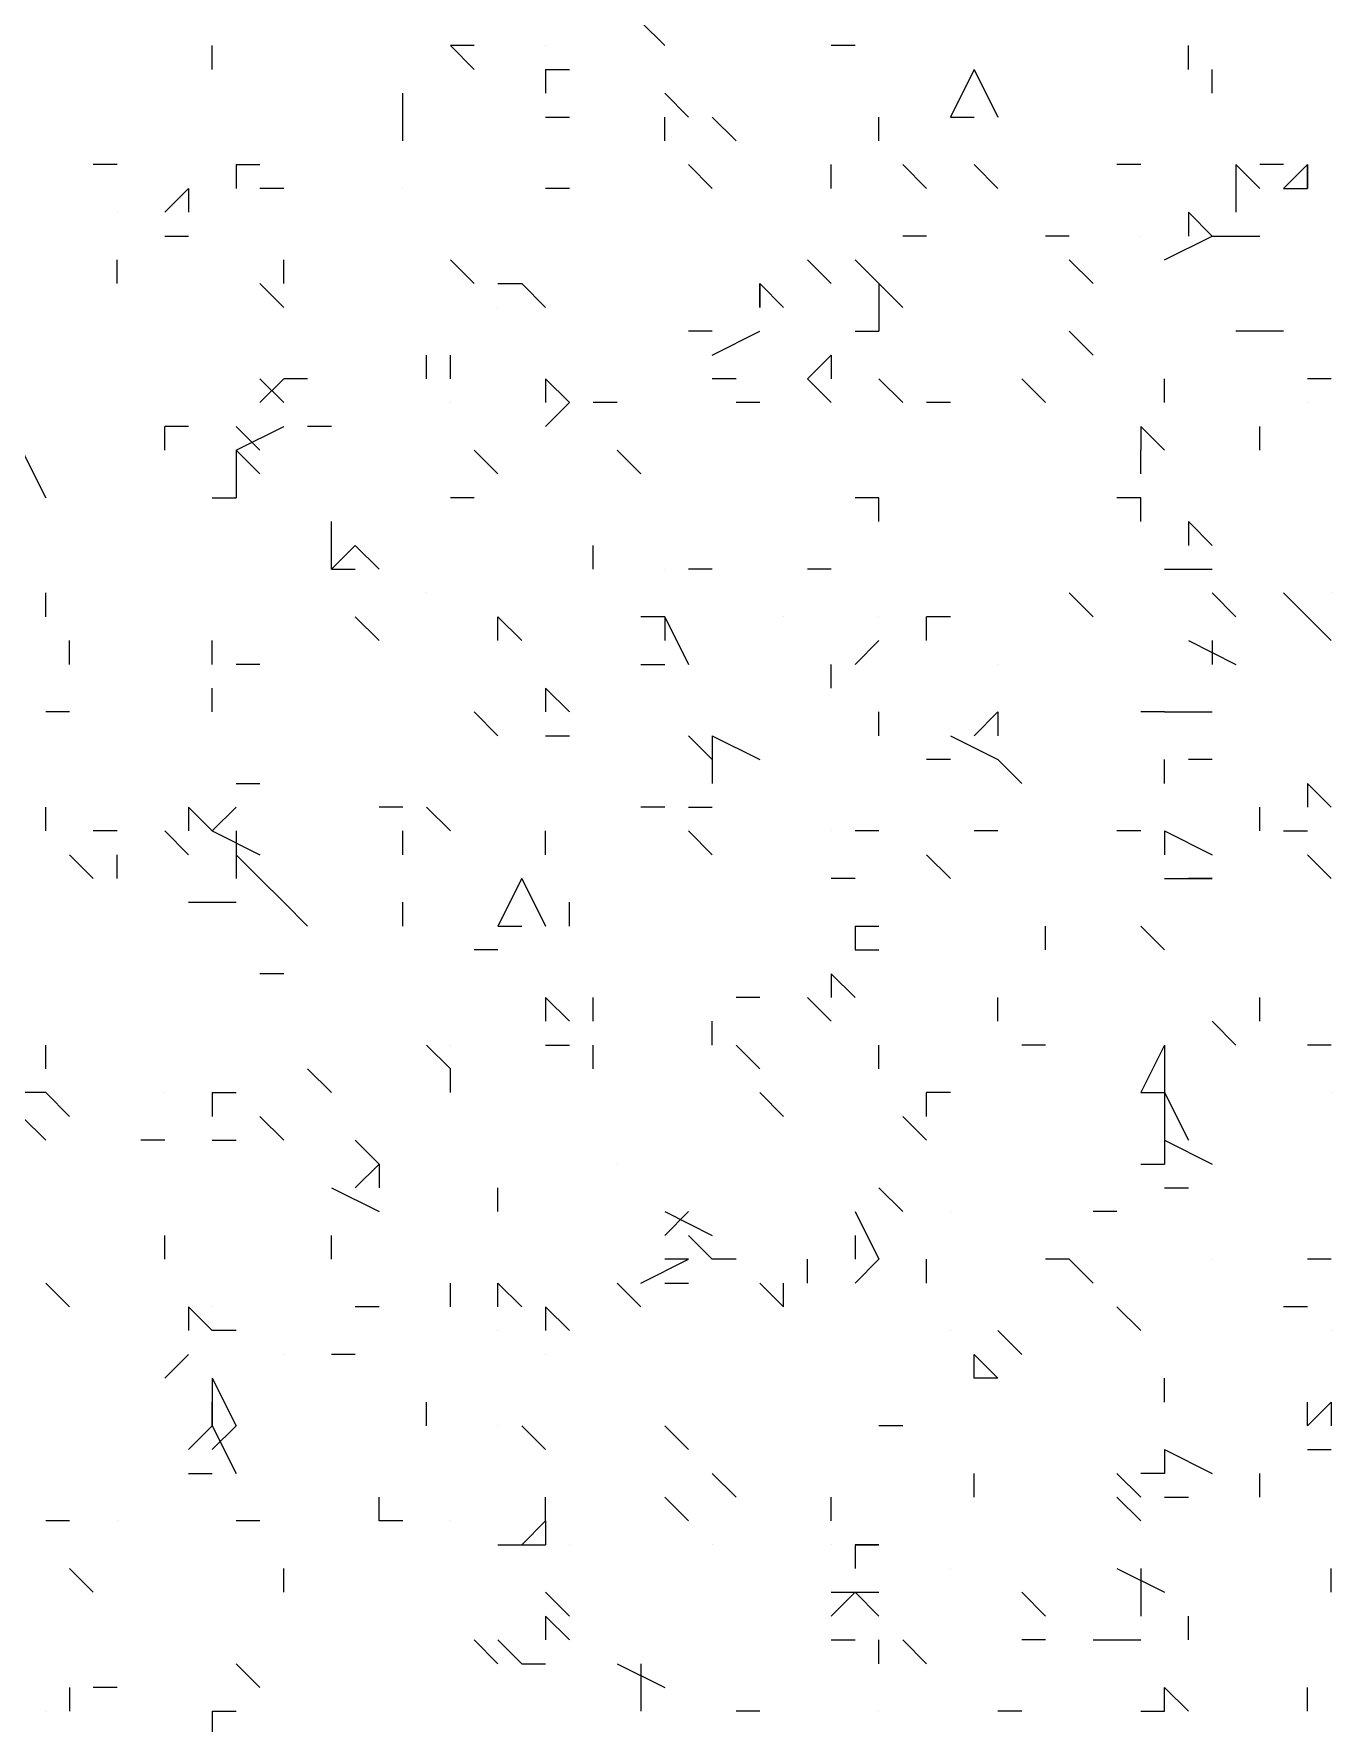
# Model space of a CAD drawing. Header units: millimetres. Extents: x 2928 to 3112, y 1220 to 1280.
# Drawn here: x 3000.4072 to 3000.5888, y 1264.0456 to 1264.2823 of the extents above; entities that cross this region are included whole.
import ezdxf

# ---------------------------------------------------------------- set-up
doc = ezdxf.new("R2010")
doc.units = ezdxf.units.MM

msp = doc.modelspace()

# ---------------------------------------------------------------- linework, layer by layer
at = {"color": 92, "linetype": 'Continuous', "lineweight": 5, "true_color": 0x00b800}
for points in [[(3000.49216, 1264.28395), (3000.4955, 1264.28062), (3000.4955, 1264.28062)], [(3000.43216, 1264.27728), (3000.43216, 1264.28062), (3000.43216, 1264.28062)], [(3000.46883, 1264.28062), (3000.4655, 1264.28062), (3000.4655, 1264.28062)], [(3000.46883, 1264.27728), (3000.4655, 1264.28062), (3000.4655, 1264.28062)], [(3000.52216, 1264.28062), (3000.51883, 1264.28062), (3000.51883, 1264.28062)], [(3000.56883, 1264.27728), (3000.56883, 1264.28062), (3000.56883, 1264.28062)], [(3000.47883, 1264.27728), (3000.48216, 1264.27728), (3000.48216, 1264.27728)], [(3000.47883, 1264.27728), (3000.47883, 1264.27395), (3000.47883, 1264.27395)], [(3000.53883, 1264.27728), (3000.5355, 1264.27062), (3000.5355, 1264.27062)], [(3000.53883, 1264.27728), (3000.54216, 1264.27062), (3000.54216, 1264.27062)], [(3000.57216, 1264.27395), (3000.57216, 1264.27728), (3000.57216, 1264.27728)], [(3000.45883, 1264.27062), (3000.45883, 1264.27395), (3000.45883, 1264.27395)], [(3000.49883, 1264.27062), (3000.4955, 1264.27395), (3000.4955, 1264.27395)], [(3000.45883, 1264.26728), (3000.45883, 1264.27062), (3000.45883, 1264.27062)], [(3000.47883, 1264.27062), (3000.48216, 1264.27062), (3000.48216, 1264.27062)], [(3000.4955, 1264.26728), (3000.4955, 1264.27062), (3000.4955, 1264.27062)], [(3000.5055, 1264.26728), (3000.50216, 1264.27062), (3000.50216, 1264.27062)], [(3000.5255, 1264.26728), (3000.5255, 1264.27062), (3000.5255, 1264.27062)], [(3000.5355, 1264.27062), (3000.53883, 1264.27062), (3000.53883, 1264.27062)], [(3000.41883, 1264.26395), (3000.41549, 1264.26395), (3000.41549, 1264.26395)], [(3000.4355, 1264.26395), (3000.43883, 1264.26395), (3000.43883, 1264.26395)], [(3000.4355, 1264.26395), (3000.4355, 1264.26062), (3000.4355, 1264.26062)], [(3000.50216, 1264.26062), (3000.49883, 1264.26395), (3000.49883, 1264.26395)], [(3000.51883, 1264.26062), (3000.51883, 1264.26395), (3000.51883, 1264.26395)], [(3000.53216, 1264.26062), (3000.52883, 1264.26395), (3000.52883, 1264.26395)], [(3000.54216, 1264.26062), (3000.53883, 1264.26395), (3000.53883, 1264.26395)], [(3000.56216, 1264.26395), (3000.55883, 1264.26395), (3000.55883, 1264.26395)], [(3000.5755, 1264.26395), (3000.57883, 1264.26062), (3000.57883, 1264.26062)], [(3000.5755, 1264.26395), (3000.5755, 1264.25728), (3000.5755, 1264.25728)], [(3000.58216, 1264.26395), (3000.57883, 1264.26395), (3000.57883, 1264.26395)], [(3000.5855, 1264.26395), (3000.58216, 1264.26062), (3000.58216, 1264.26062)], [(3000.5855, 1264.26395), (3000.5855, 1264.26062), (3000.5855, 1264.26062)], [(3000.5855, 1264.26062), (3000.5855, 1264.26395), (3000.5855, 1264.26395)], [(3000.42883, 1264.26062), (3000.42549, 1264.25728), (3000.42549, 1264.25728)], [(3000.42883, 1264.26062), (3000.42883, 1264.25728), (3000.42883, 1264.25728)], [(3000.44216, 1264.26062), (3000.43883, 1264.26062), (3000.43883, 1264.26062)], [(3000.48216, 1264.26062), (3000.47883, 1264.26062), (3000.47883, 1264.26062)], [(3000.58216, 1264.26062), (3000.5855, 1264.26062), (3000.5855, 1264.26062)], [(3000.56883, 1264.25728), (3000.57216, 1264.25395), (3000.57216, 1264.25395)], [(3000.56883, 1264.25728), (3000.56883, 1264.25395), (3000.56883, 1264.25395)], [(3000.42549, 1264.25395), (3000.42883, 1264.25395), (3000.42883, 1264.25395)], [(3000.53216, 1264.25395), (3000.52883, 1264.25395), (3000.52883, 1264.25395)], [(3000.55216, 1264.25395), (3000.54883, 1264.25395), (3000.54883, 1264.25395)], [(3000.5655, 1264.25062), (3000.57216, 1264.25395), (3000.57216, 1264.25395)], [(3000.57216, 1264.25395), (3000.57883, 1264.25395), (3000.57883, 1264.25395)], [(3000.41883, 1264.24728), (3000.41883, 1264.25062), (3000.41883, 1264.25062)], [(3000.44216, 1264.24728), (3000.44216, 1264.25062), (3000.44216, 1264.25062)], [(3000.46883, 1264.24728), (3000.4655, 1264.25062), (3000.4655, 1264.25062)], [(3000.51883, 1264.24728), (3000.5155, 1264.25062), (3000.5155, 1264.25062)], [(3000.5255, 1264.24728), (3000.52216, 1264.25062), (3000.52216, 1264.25062)], [(3000.5555, 1264.24728), (3000.55216, 1264.25062), (3000.55216, 1264.25062)], [(3000.44216, 1264.24395), (3000.43883, 1264.24728), (3000.43883, 1264.24728)], [(3000.47216, 1264.24728), (3000.4755, 1264.24728), (3000.4755, 1264.24728)], [(3000.47883, 1264.24395), (3000.4755, 1264.24728), (3000.4755, 1264.24728)], [(3000.50883, 1264.24728), (3000.51216, 1264.24395), (3000.51216, 1264.24395)], [(3000.50883, 1264.24728), (3000.50883, 1264.24395), (3000.50883, 1264.24395)], [(3000.50883, 1264.24395), (3000.50883, 1264.24728), (3000.50883, 1264.24728)], [(3000.5255, 1264.24728), (3000.52883, 1264.24395), (3000.52883, 1264.24395)], [(3000.5255, 1264.24728), (3000.5255, 1264.24062), (3000.5255, 1264.24062)], [(3000.50216, 1264.24062), (3000.49883, 1264.24062), (3000.49883, 1264.24062)], [(3000.50216, 1264.23728), (3000.50883, 1264.24062), (3000.50883, 1264.24062)], [(3000.52216, 1264.24062), (3000.5255, 1264.24062), (3000.5255, 1264.24062)], [(3000.5555, 1264.23728), (3000.55216, 1264.24062), (3000.55216, 1264.24062)], [(3000.57883, 1264.24062), (3000.5755, 1264.24062), (3000.5755, 1264.24062)], [(3000.58216, 1264.24062), (3000.57883, 1264.24062), (3000.57883, 1264.24062)], [(3000.46216, 1264.23395), (3000.46216, 1264.23728), (3000.46216, 1264.23728)], [(3000.4655, 1264.23395), (3000.4655, 1264.23728), (3000.4655, 1264.23728)], [(3000.51883, 1264.23728), (3000.5155, 1264.23395), (3000.5155, 1264.23395)], [(3000.51883, 1264.23728), (3000.51883, 1264.23395), (3000.51883, 1264.23395)], [(3000.43883, 1264.23395), (3000.44216, 1264.23062), (3000.44216, 1264.23062)], [(3000.44216, 1264.23395), (3000.43883, 1264.23062), (3000.43883, 1264.23062)], [(3000.4455, 1264.23395), (3000.44216, 1264.23395), (3000.44216, 1264.23395)], [(3000.47883, 1264.23395), (3000.48216, 1264.23062), (3000.48216, 1264.23062)], [(3000.47883, 1264.23395), (3000.47883, 1264.23062), (3000.47883, 1264.23062)], [(3000.5055, 1264.23395), (3000.50216, 1264.23395), (3000.50216, 1264.23395)], [(3000.5155, 1264.23395), (3000.51883, 1264.23062), (3000.51883, 1264.23062)], [(3000.52883, 1264.23062), (3000.5255, 1264.23395), (3000.5255, 1264.23395)], [(3000.54883, 1264.23062), (3000.5455, 1264.23395), (3000.5455, 1264.23395)], [(3000.5655, 1264.23062), (3000.5655, 1264.23395), (3000.5655, 1264.23395)], [(3000.58883, 1264.23395), (3000.5855, 1264.23395), (3000.5855, 1264.23395)], [(3000.47883, 1264.22728), (3000.48216, 1264.23062), (3000.48216, 1264.23062)], [(3000.48883, 1264.23062), (3000.4855, 1264.23062), (3000.4855, 1264.23062)], [(3000.50883, 1264.23062), (3000.5055, 1264.23062), (3000.5055, 1264.23062)], [(3000.5355, 1264.23062), (3000.53216, 1264.23062), (3000.53216, 1264.23062)], [(3000.42549, 1264.22395), (3000.42549, 1264.22728), (3000.42549, 1264.22728)], [(3000.42883, 1264.22728), (3000.42549, 1264.22728), (3000.42549, 1264.22728)], [(3000.4355, 1264.22395), (3000.44216, 1264.22728), (3000.44216, 1264.22728)], [(3000.43883, 1264.22395), (3000.4355, 1264.22728), (3000.4355, 1264.22728)], [(3000.44883, 1264.22728), (3000.4455, 1264.22728), (3000.4455, 1264.22728)], [(3000.56216, 1264.22728), (3000.5655, 1264.22395), (3000.5655, 1264.22395)], [(3000.56216, 1264.22728), (3000.56216, 1264.22395), (3000.56216, 1264.22395)], [(3000.57883, 1264.22395), (3000.57883, 1264.22728), (3000.57883, 1264.22728)], [(3000.40549, 1264.22395), (3000.40883, 1264.21728), (3000.40883, 1264.21728)], [(3000.4355, 1264.22395), (3000.43883, 1264.22062), (3000.43883, 1264.22062)], [(3000.4355, 1264.22395), (3000.4355, 1264.21728), (3000.4355, 1264.21728)], [(3000.47216, 1264.22062), (3000.46883, 1264.22395), (3000.46883, 1264.22395)], [(3000.49216, 1264.22062), (3000.48883, 1264.22395), (3000.48883, 1264.22395)], [(3000.56216, 1264.22062), (3000.56216, 1264.22395), (3000.56216, 1264.22395)], [(3000.43216, 1264.21728), (3000.4355, 1264.21728), (3000.4355, 1264.21728)], [(3000.46883, 1264.21728), (3000.4655, 1264.21728), (3000.4655, 1264.21728)], [(3000.5255, 1264.21728), (3000.52216, 1264.21728), (3000.52216, 1264.21728)], [(3000.5255, 1264.21395), (3000.5255, 1264.21728), (3000.5255, 1264.21728)], [(3000.56216, 1264.21728), (3000.55883, 1264.21728), (3000.55883, 1264.21728)], [(3000.56216, 1264.21395), (3000.56216, 1264.21728), (3000.56216, 1264.21728)], [(3000.44883, 1264.21062), (3000.44883, 1264.21395), (3000.44883, 1264.21395)], [(3000.56883, 1264.21395), (3000.57216, 1264.21062), (3000.57216, 1264.21062)], [(3000.56883, 1264.21395), (3000.56883, 1264.21062), (3000.56883, 1264.21062)], [(3000.45216, 1264.21062), (3000.44883, 1264.20728), (3000.44883, 1264.20728)], [(3000.44883, 1264.20728), (3000.44883, 1264.21062), (3000.44883, 1264.21062)], [(3000.45216, 1264.21062), (3000.4555, 1264.20728), (3000.4555, 1264.20728)], [(3000.4855, 1264.20728), (3000.4855, 1264.21062), (3000.4855, 1264.21062)], [(3000.44883, 1264.20728), (3000.45216, 1264.20728), (3000.45216, 1264.20728)], [(3000.50216, 1264.20728), (3000.49883, 1264.20728), (3000.49883, 1264.20728)], [(3000.51883, 1264.20728), (3000.5155, 1264.20728), (3000.5155, 1264.20728)], [(3000.5655, 1264.20728), (3000.57216, 1264.20728), (3000.57216, 1264.20728)], [(3000.40883, 1264.20062), (3000.40883, 1264.20395), (3000.40883, 1264.20395)], [(3000.5555, 1264.20062), (3000.55216, 1264.20395), (3000.55216, 1264.20395)], [(3000.5755, 1264.20062), (3000.57216, 1264.20395), (3000.57216, 1264.20395)], [(3000.5855, 1264.20062), (3000.58216, 1264.20395), (3000.58216, 1264.20395)], [(3000.4555, 1264.19728), (3000.45216, 1264.20062), (3000.45216, 1264.20062)], [(3000.47216, 1264.19728), (3000.47216, 1264.20062), (3000.47216, 1264.20062)], [(3000.4755, 1264.19728), (3000.47216, 1264.20062), (3000.47216, 1264.20062)], [(3000.4955, 1264.20062), (3000.49216, 1264.20062), (3000.49216, 1264.20062)], [(3000.4955, 1264.20062), (3000.49883, 1264.19395), (3000.49883, 1264.19395)], [(3000.4955, 1264.20062), (3000.4955, 1264.19728), (3000.4955, 1264.19728)], [(3000.5355, 1264.20062), (3000.53216, 1264.20062), (3000.53216, 1264.20062)], [(3000.53216, 1264.19728), (3000.53216, 1264.20062), (3000.53216, 1264.20062)], [(3000.58883, 1264.19728), (3000.5855, 1264.20062), (3000.5855, 1264.20062)], [(3000.41216, 1264.19395), (3000.41216, 1264.19728), (3000.41216, 1264.19728)], [(3000.43216, 1264.19395), (3000.43216, 1264.19728), (3000.43216, 1264.19728)], [(3000.52216, 1264.19395), (3000.5255, 1264.19728), (3000.5255, 1264.19728)], [(3000.56883, 1264.19728), (3000.5755, 1264.19395), (3000.5755, 1264.19395)], [(3000.57216, 1264.19728), (3000.57216, 1264.19395), (3000.57216, 1264.19395)], [(3000.43883, 1264.19395), (3000.4355, 1264.19395), (3000.4355, 1264.19395)], [(3000.49216, 1264.19395), (3000.4955, 1264.19395), (3000.4955, 1264.19395)], [(3000.51883, 1264.19062), (3000.51883, 1264.19395), (3000.51883, 1264.19395)], [(3000.43216, 1264.18728), (3000.43216, 1264.19062), (3000.43216, 1264.19062)], [(3000.47883, 1264.19062), (3000.48216, 1264.18728), (3000.48216, 1264.18728)], [(3000.47883, 1264.19062), (3000.47883, 1264.18728), (3000.47883, 1264.18728)], [(3000.41216, 1264.18728), (3000.40883, 1264.18728), (3000.40883, 1264.18728)], [(3000.47216, 1264.18395), (3000.46883, 1264.18728), (3000.46883, 1264.18728)], [(3000.5255, 1264.18395), (3000.5255, 1264.18728), (3000.5255, 1264.18728)], [(3000.54216, 1264.18728), (3000.53883, 1264.18395), (3000.53883, 1264.18395)], [(3000.54216, 1264.18728), (3000.54216, 1264.18395), (3000.54216, 1264.18395)], [(3000.5655, 1264.18728), (3000.56216, 1264.18728), (3000.56216, 1264.18728)], [(3000.5655, 1264.18728), (3000.57216, 1264.18728), (3000.57216, 1264.18728)], [(3000.47883, 1264.18395), (3000.48216, 1264.18395), (3000.48216, 1264.18395)], [(3000.50216, 1264.18062), (3000.49883, 1264.18395), (3000.49883, 1264.18395)], [(3000.50216, 1264.18395), (3000.50883, 1264.18062), (3000.50883, 1264.18062)], [(3000.50216, 1264.18395), (3000.50216, 1264.17728), (3000.50216, 1264.17728)], [(3000.5355, 1264.18395), (3000.54216, 1264.18062), (3000.54216, 1264.18062)], [(3000.5355, 1264.18062), (3000.53216, 1264.18062), (3000.53216, 1264.18062)], [(3000.5455, 1264.17728), (3000.54216, 1264.18062), (3000.54216, 1264.18062)], [(3000.5655, 1264.17728), (3000.5655, 1264.18062), (3000.5655, 1264.18062)], [(3000.57216, 1264.18062), (3000.56883, 1264.18062), (3000.56883, 1264.18062)], [(3000.4355, 1264.17728), (3000.43883, 1264.17728), (3000.43883, 1264.17728)], [(3000.5855, 1264.17728), (3000.58883, 1264.17395), (3000.58883, 1264.17395)], [(3000.5855, 1264.17728), (3000.5855, 1264.17395), (3000.5855, 1264.17395)], [(3000.40883, 1264.17062), (3000.40883, 1264.17395), (3000.40883, 1264.17395)], [(3000.42883, 1264.17395), (3000.43216, 1264.17062), (3000.43216, 1264.17062)], [(3000.42883, 1264.17395), (3000.42883, 1264.17062), (3000.42883, 1264.17062)], [(3000.43216, 1264.17062), (3000.4355, 1264.17395), (3000.4355, 1264.17395)], [(3000.45883, 1264.17395), (3000.4555, 1264.17395), (3000.4555, 1264.17395)], [(3000.45883, 1264.17395), (3000.4555, 1264.17395), (3000.4555, 1264.17395)], [(3000.4655, 1264.17062), (3000.46216, 1264.17395), (3000.46216, 1264.17395)], [(3000.4955, 1264.17395), (3000.49216, 1264.17395), (3000.49216, 1264.17395)], [(3000.49883, 1264.17395), (3000.50216, 1264.17395), (3000.50216, 1264.17395)], [(3000.57883, 1264.17062), (3000.57883, 1264.17395), (3000.57883, 1264.17395)], [(3000.41883, 1264.17062), (3000.41549, 1264.17062), (3000.41549, 1264.17062)], [(3000.42549, 1264.17062), (3000.42883, 1264.16728), (3000.42883, 1264.16728)], [(3000.43216, 1264.17062), (3000.43883, 1264.16728), (3000.43883, 1264.16728)], [(3000.4355, 1264.17062), (3000.4355, 1264.16395), (3000.4355, 1264.16395)], [(3000.45883, 1264.16728), (3000.45883, 1264.17062), (3000.45883, 1264.17062)], [(3000.47883, 1264.16728), (3000.47883, 1264.17062), (3000.47883, 1264.17062)], [(3000.50216, 1264.16728), (3000.49883, 1264.17062), (3000.49883, 1264.17062)], [(3000.5255, 1264.17062), (3000.52216, 1264.17062), (3000.52216, 1264.17062)], [(3000.54216, 1264.17062), (3000.53883, 1264.17062), (3000.53883, 1264.17062)], [(3000.56216, 1264.17062), (3000.55883, 1264.17062), (3000.55883, 1264.17062)], [(3000.5655, 1264.17062), (3000.57216, 1264.16728), (3000.57216, 1264.16728)], [(3000.5655, 1264.17062), (3000.5655, 1264.16728), (3000.5655, 1264.16728)], [(3000.58216, 1264.17062), (3000.5855, 1264.17062), (3000.5855, 1264.17062)], [(3000.41549, 1264.16395), (3000.41216, 1264.16728), (3000.41216, 1264.16728)], [(3000.41883, 1264.16395), (3000.41883, 1264.16728), (3000.41883, 1264.16728)], [(3000.43883, 1264.16395), (3000.4355, 1264.16728), (3000.4355, 1264.16728)], [(3000.5355, 1264.16395), (3000.53216, 1264.16728), (3000.53216, 1264.16728)], [(3000.58883, 1264.16395), (3000.5855, 1264.16728), (3000.5855, 1264.16728)], [(3000.44216, 1264.16061), (3000.43883, 1264.16395), (3000.43883, 1264.16395)], [(3000.4755, 1264.16395), (3000.47216, 1264.15728), (3000.47216, 1264.15728)], [(3000.4755, 1264.16395), (3000.47883, 1264.15728), (3000.47883, 1264.15728)], [(3000.52216, 1264.16395), (3000.51883, 1264.16395), (3000.51883, 1264.16395)], [(3000.5655, 1264.16395), (3000.57216, 1264.16395), (3000.57216, 1264.16395)], [(3000.57216, 1264.16395), (3000.56883, 1264.16395), (3000.56883, 1264.16395)], [(3000.42883, 1264.16061), (3000.4355, 1264.16061), (3000.4355, 1264.16061)], [(3000.4455, 1264.15728), (3000.44216, 1264.16061), (3000.44216, 1264.16061)], [(3000.45883, 1264.15728), (3000.45883, 1264.16061), (3000.45883, 1264.16061)], [(3000.48216, 1264.15728), (3000.48216, 1264.16061), (3000.48216, 1264.16061)], [(3000.47216, 1264.15728), (3000.4755, 1264.15728), (3000.4755, 1264.15728)], [(3000.52216, 1264.15728), (3000.5255, 1264.15728), (3000.5255, 1264.15728)], [(3000.52216, 1264.15728), (3000.52216, 1264.15395), (3000.52216, 1264.15395)], [(3000.54883, 1264.15395), (3000.54883, 1264.15728), (3000.54883, 1264.15728)], [(3000.5655, 1264.15395), (3000.56216, 1264.15728), (3000.56216, 1264.15728)], [(3000.47216, 1264.15395), (3000.46883, 1264.15395), (3000.46883, 1264.15395)], [(3000.52216, 1264.15395), (3000.5255, 1264.15395), (3000.5255, 1264.15395)], [(3000.44216, 1264.15061), (3000.43883, 1264.15061), (3000.43883, 1264.15061)], [(3000.51883, 1264.15061), (3000.52216, 1264.14728), (3000.52216, 1264.14728)], [(3000.51883, 1264.15061), (3000.51883, 1264.14728), (3000.51883, 1264.14728)], [(3000.47883, 1264.14728), (3000.48216, 1264.14395), (3000.48216, 1264.14395)], [(3000.47883, 1264.14728), (3000.47883, 1264.14395), (3000.47883, 1264.14395)], [(3000.4855, 1264.14395), (3000.4855, 1264.14728), (3000.4855, 1264.14728)], [(3000.50883, 1264.14728), (3000.5055, 1264.14728), (3000.5055, 1264.14728)], [(3000.5155, 1264.14728), (3000.51883, 1264.14395), (3000.51883, 1264.14395)], [(3000.54216, 1264.14395), (3000.54216, 1264.14728), (3000.54216, 1264.14728)], [(3000.57883, 1264.14395), (3000.57883, 1264.14728), (3000.57883, 1264.14728)], [(3000.50216, 1264.14061), (3000.50216, 1264.14395), (3000.50216, 1264.14395)], [(3000.5755, 1264.14061), (3000.57216, 1264.14395), (3000.57216, 1264.14395)], [(3000.40883, 1264.13728), (3000.40883, 1264.14061), (3000.40883, 1264.14061)], [(3000.4655, 1264.13728), (3000.46216, 1264.14061), (3000.46216, 1264.14061)], [(3000.47883, 1264.14061), (3000.48216, 1264.14061), (3000.48216, 1264.14061)], [(3000.4855, 1264.13728), (3000.4855, 1264.14061), (3000.4855, 1264.14061)], [(3000.50883, 1264.13728), (3000.5055, 1264.14061), (3000.5055, 1264.14061)], [(3000.5255, 1264.13728), (3000.5255, 1264.14061), (3000.5255, 1264.14061)], [(3000.54883, 1264.14061), (3000.5455, 1264.14061), (3000.5455, 1264.14061)], [(3000.5655, 1264.14061), (3000.56216, 1264.13395), (3000.56216, 1264.13395)], [(3000.5655, 1264.14061), (3000.5655, 1264.13395), (3000.5655, 1264.13395)], [(3000.58883, 1264.14061), (3000.5855, 1264.14061), (3000.5855, 1264.14061)], [(3000.44883, 1264.13395), (3000.4455, 1264.13728), (3000.4455, 1264.13728)], [(3000.4655, 1264.13395), (3000.4655, 1264.13728), (3000.4655, 1264.13728)], [(3000.4655, 1264.13395), (3000.4655, 1264.13728), (3000.4655, 1264.13728)], [(3000.40883, 1264.13395), (3000.40549, 1264.13395), (3000.40549, 1264.13395)], [(3000.40883, 1264.13395), (3000.41216, 1264.13061), (3000.41216, 1264.13061)], [(3000.43216, 1264.13395), (3000.4355, 1264.13395), (3000.4355, 1264.13395)], [(3000.43216, 1264.13395), (3000.43216, 1264.13061), (3000.43216, 1264.13061)], [(3000.51216, 1264.13061), (3000.50883, 1264.13395), (3000.50883, 1264.13395)], [(3000.53216, 1264.13061), (3000.53216, 1264.13395), (3000.53216, 1264.13395)], [(3000.5355, 1264.13395), (3000.53216, 1264.13395), (3000.53216, 1264.13395)], [(3000.56216, 1264.13395), (3000.5655, 1264.13395), (3000.5655, 1264.13395)], [(3000.5655, 1264.13395), (3000.56883, 1264.12728), (3000.56883, 1264.12728)], [(3000.5655, 1264.13395), (3000.5655, 1264.12728), (3000.5655, 1264.12728)], [(3000.40549, 1264.13061), (3000.40883, 1264.12728), (3000.40883, 1264.12728)], [(3000.44216, 1264.12728), (3000.43883, 1264.13061), (3000.43883, 1264.13061)], [(3000.53216, 1264.12728), (3000.52883, 1264.13061), (3000.52883, 1264.13061)], [(3000.42549, 1264.12728), (3000.42216, 1264.12728), (3000.42216, 1264.12728)], [(3000.43216, 1264.12728), (3000.4355, 1264.12728), (3000.4355, 1264.12728)], [(3000.4555, 1264.12395), (3000.45216, 1264.12728), (3000.45216, 1264.12728)], [(3000.5655, 1264.12728), (3000.57216, 1264.12395), (3000.57216, 1264.12395)], [(3000.5655, 1264.12728), (3000.5655, 1264.12395), (3000.5655, 1264.12395)], [(3000.4555, 1264.12395), (3000.45216, 1264.12061), (3000.45216, 1264.12061)], [(3000.4555, 1264.12395), (3000.4555, 1264.12061), (3000.4555, 1264.12061)], [(3000.56216, 1264.12395), (3000.5655, 1264.12395), (3000.5655, 1264.12395)], [(3000.44883, 1264.12061), (3000.4555, 1264.11728), (3000.4555, 1264.11728)], [(3000.47216, 1264.11728), (3000.47216, 1264.12061), (3000.47216, 1264.12061)], [(3000.52883, 1264.11728), (3000.5255, 1264.12061), (3000.5255, 1264.12061)], [(3000.5655, 1264.12061), (3000.56883, 1264.12061), (3000.56883, 1264.12061)], [(3000.4955, 1264.11728), (3000.50216, 1264.11395), (3000.50216, 1264.11395)], [(3000.49883, 1264.11728), (3000.4955, 1264.11395), (3000.4955, 1264.11395)], [(3000.52216, 1264.11728), (3000.5255, 1264.11061), (3000.5255, 1264.11061)], [(3000.55883, 1264.11728), (3000.5555, 1264.11728), (3000.5555, 1264.11728)], [(3000.42549, 1264.11061), (3000.42549, 1264.11395), (3000.42549, 1264.11395)], [(3000.44883, 1264.11061), (3000.44883, 1264.11395), (3000.44883, 1264.11395)], [(3000.49883, 1264.11395), (3000.50216, 1264.11061), (3000.50216, 1264.11061)], [(3000.52216, 1264.11395), (3000.52216, 1264.11061), (3000.52216, 1264.11061)], [(3000.49216, 1264.10728), (3000.49883, 1264.11061), (3000.49883, 1264.11061)], [(3000.49883, 1264.11061), (3000.4955, 1264.11061), (3000.4955, 1264.11061)], [(3000.5055, 1264.11061), (3000.50216, 1264.11061), (3000.50216, 1264.11061)], [(3000.5155, 1264.10728), (3000.5155, 1264.11061), (3000.5155, 1264.11061)], [(3000.52216, 1264.10728), (3000.5255, 1264.11061), (3000.5255, 1264.11061)], [(3000.53216, 1264.10728), (3000.53216, 1264.11061), (3000.53216, 1264.11061)], [(3000.55216, 1264.11061), (3000.54883, 1264.11061), (3000.54883, 1264.11061)], [(3000.5555, 1264.10728), (3000.55216, 1264.11061), (3000.55216, 1264.11061)], [(3000.58883, 1264.11061), (3000.5855, 1264.11061), (3000.5855, 1264.11061)], [(3000.41216, 1264.10395), (3000.40883, 1264.10728), (3000.40883, 1264.10728)], [(3000.4655, 1264.10395), (3000.4655, 1264.10728), (3000.4655, 1264.10728)], [(3000.47216, 1264.10395), (3000.47216, 1264.10728), (3000.47216, 1264.10728)], [(3000.4755, 1264.10395), (3000.47216, 1264.10728), (3000.47216, 1264.10728)], [(3000.49216, 1264.10395), (3000.48883, 1264.10728), (3000.48883, 1264.10728)], [(3000.4955, 1264.10728), (3000.49883, 1264.10728), (3000.49883, 1264.10728)], [(3000.51216, 1264.10395), (3000.50883, 1264.10728), (3000.50883, 1264.10728)], [(3000.51216, 1264.10395), (3000.51216, 1264.10728), (3000.51216, 1264.10728)], [(3000.42883, 1264.10395), (3000.43216, 1264.10061), (3000.43216, 1264.10061)], [(3000.42883, 1264.10395), (3000.42883, 1264.10061), (3000.42883, 1264.10061)], [(3000.4555, 1264.10395), (3000.45216, 1264.10395), (3000.45216, 1264.10395)], [(3000.47883, 1264.10395), (3000.48216, 1264.10061), (3000.48216, 1264.10061)], [(3000.47883, 1264.10395), (3000.47883, 1264.10061), (3000.47883, 1264.10061)], [(3000.56216, 1264.10061), (3000.55883, 1264.10395), (3000.55883, 1264.10395)], [(3000.5855, 1264.10395), (3000.58216, 1264.10395), (3000.58216, 1264.10395)], [(3000.4355, 1264.10061), (3000.43216, 1264.10061), (3000.43216, 1264.10061)], [(3000.54216, 1264.10061), (3000.5455, 1264.09728), (3000.5455, 1264.09728)], [(3000.42549, 1264.09395), (3000.42883, 1264.09728), (3000.42883, 1264.09728)], [(3000.45216, 1264.09728), (3000.44883, 1264.09728), (3000.44883, 1264.09728)], [(3000.53883, 1264.09728), (3000.54216, 1264.09395), (3000.54216, 1264.09395)], [(3000.53883, 1264.09395), (3000.53883, 1264.09728), (3000.53883, 1264.09728)], [(3000.43216, 1264.09395), (3000.4355, 1264.08728), (3000.4355, 1264.08728)], [(3000.43216, 1264.09395), (3000.43216, 1264.08728), (3000.43216, 1264.08728)], [(3000.54216, 1264.09395), (3000.53883, 1264.09395), (3000.53883, 1264.09395)], [(3000.5655, 1264.09061), (3000.5655, 1264.09395), (3000.5655, 1264.09395)], [(3000.43216, 1264.08728), (3000.43216, 1264.09061), (3000.43216, 1264.09061)], [(3000.46216, 1264.08728), (3000.46216, 1264.09061), (3000.46216, 1264.09061)], [(3000.58883, 1264.09061), (3000.5855, 1264.08728), (3000.5855, 1264.08728)], [(3000.5855, 1264.08728), (3000.5855, 1264.09061), (3000.5855, 1264.09061)], [(3000.58883, 1264.09061), (3000.58883, 1264.08728), (3000.58883, 1264.08728)], [(3000.43216, 1264.08728), (3000.42883, 1264.08395), (3000.42883, 1264.08395)], [(3000.43216, 1264.08395), (3000.4355, 1264.08728), (3000.4355, 1264.08728)], [(3000.43216, 1264.08728), (3000.4355, 1264.08061), (3000.4355, 1264.08061)], [(3000.47883, 1264.08395), (3000.4755, 1264.08728), (3000.4755, 1264.08728)], [(3000.49883, 1264.08395), (3000.4955, 1264.08728), (3000.4955, 1264.08728)], [(3000.52883, 1264.08728), (3000.5255, 1264.08728), (3000.5255, 1264.08728)], [(3000.5655, 1264.08395), (3000.57216, 1264.08061), (3000.57216, 1264.08061)], [(3000.5655, 1264.08395), (3000.5655, 1264.08061), (3000.5655, 1264.08061)], [(3000.5855, 1264.08395), (3000.58883, 1264.08395), (3000.58883, 1264.08395)], [(3000.42883, 1264.08061), (3000.43216, 1264.08061), (3000.43216, 1264.08061)], [(3000.5055, 1264.07728), (3000.50216, 1264.08061), (3000.50216, 1264.08061)], [(3000.53883, 1264.07728), (3000.53883, 1264.08061), (3000.53883, 1264.08061)], [(3000.56216, 1264.07728), (3000.55883, 1264.08061), (3000.55883, 1264.08061)], [(3000.5655, 1264.08061), (3000.56216, 1264.08061), (3000.56216, 1264.08061)], [(3000.57883, 1264.07728), (3000.57883, 1264.08061), (3000.57883, 1264.08061)], [(3000.4555, 1264.07395), (3000.4555, 1264.07728), (3000.4555, 1264.07728)], [(3000.47883, 1264.07395), (3000.47883, 1264.07728), (3000.47883, 1264.07728)], [(3000.49883, 1264.07395), (3000.4955, 1264.07728), (3000.4955, 1264.07728)], [(3000.51883, 1264.07395), (3000.51883, 1264.07728), (3000.51883, 1264.07728)], [(3000.56216, 1264.07395), (3000.55883, 1264.07728), (3000.55883, 1264.07728)], [(3000.5655, 1264.07728), (3000.56883, 1264.07728), (3000.56883, 1264.07728)], [(3000.41216, 1264.07395), (3000.40883, 1264.07395), (3000.40883, 1264.07395)], [(3000.43883, 1264.07395), (3000.4355, 1264.07395), (3000.4355, 1264.07395)], [(3000.45883, 1264.07395), (3000.4555, 1264.07395), (3000.4555, 1264.07395)], [(3000.47883, 1264.07395), (3000.4755, 1264.07061), (3000.4755, 1264.07061)], [(3000.47883, 1264.07395), (3000.47883, 1264.07061), (3000.47883, 1264.07061)], [(3000.47216, 1264.07061), (3000.47883, 1264.07061), (3000.47883, 1264.07061)], [(3000.52216, 1264.07061), (3000.5255, 1264.07061), (3000.5255, 1264.07061)], [(3000.52216, 1264.07061), (3000.52216, 1264.06728), (3000.52216, 1264.06728)], [(3000.5255, 1264.07061), (3000.52216, 1264.07061), (3000.52216, 1264.07061)], [(3000.41549, 1264.06395), (3000.41216, 1264.06728), (3000.41216, 1264.06728)], [(3000.44216, 1264.06395), (3000.44216, 1264.06728), (3000.44216, 1264.06728)], [(3000.44216, 1264.06395), (3000.44216, 1264.06728), (3000.44216, 1264.06728)], [(3000.55883, 1264.06728), (3000.5655, 1264.06395), (3000.5655, 1264.06395)], [(3000.56216, 1264.06728), (3000.56216, 1264.06061), (3000.56216, 1264.06061)], [(3000.58883, 1264.06395), (3000.58883, 1264.06728), (3000.58883, 1264.06728)], [(3000.48216, 1264.06061), (3000.47883, 1264.06395), (3000.47883, 1264.06395)], [(3000.51883, 1264.06395), (3000.5255, 1264.06395), (3000.5255, 1264.06395)], [(3000.52216, 1264.06395), (3000.51883, 1264.06061), (3000.51883, 1264.06061)], [(3000.52216, 1264.06395), (3000.5255, 1264.06061), (3000.5255, 1264.06061)], [(3000.54883, 1264.06061), (3000.5455, 1264.06395), (3000.5455, 1264.06395)], [(3000.47883, 1264.06061), (3000.48216, 1264.05728), (3000.48216, 1264.05728)], [(3000.47883, 1264.06061), (3000.47883, 1264.05728), (3000.47883, 1264.05728)], [(3000.56883, 1264.05728), (3000.56883, 1264.06061), (3000.56883, 1264.06061)], [(3000.47216, 1264.05395), (3000.46883, 1264.05728), (3000.46883, 1264.05728)], [(3000.4755, 1264.05395), (3000.47216, 1264.05728), (3000.47216, 1264.05728)], [(3000.51883, 1264.05728), (3000.52216, 1264.05728), (3000.52216, 1264.05728)], [(3000.5255, 1264.05395), (3000.5255, 1264.05728), (3000.5255, 1264.05728)], [(3000.53216, 1264.05395), (3000.52883, 1264.05728), (3000.52883, 1264.05728)], [(3000.54883, 1264.05728), (3000.5455, 1264.05728), (3000.5455, 1264.05728)], [(3000.5555, 1264.05728), (3000.56216, 1264.05728), (3000.56216, 1264.05728)], [(3000.43883, 1264.05061), (3000.4355, 1264.05395), (3000.4355, 1264.05395)], [(3000.4755, 1264.05395), (3000.47883, 1264.05395), (3000.47883, 1264.05395)], [(3000.48883, 1264.05395), (3000.4955, 1264.05061), (3000.4955, 1264.05061)], [(3000.49216, 1264.05395), (3000.49216, 1264.04728), (3000.49216, 1264.04728)], [(3000.41216, 1264.05061), (3000.41216, 1264.04728), (3000.41216, 1264.04728)], [(3000.41883, 1264.05061), (3000.41549, 1264.05061), (3000.41549, 1264.05061)], [(3000.5655, 1264.05061), (3000.56883, 1264.04728), (3000.56883, 1264.04728)], [(3000.5655, 1264.04728), (3000.5655, 1264.05061), (3000.5655, 1264.05061)], [(3000.5855, 1264.04728), (3000.5855, 1264.05061), (3000.5855, 1264.05061)], [(3000.43216, 1264.04728), (3000.4355, 1264.04728), (3000.4355, 1264.04728)], [(3000.43216, 1264.04728), (3000.43216, 1264.04395), (3000.43216, 1264.04395)], [(3000.50883, 1264.04728), (3000.5055, 1264.04728), (3000.5055, 1264.04728)], [(3000.50883, 1264.04728), (3000.5055, 1264.04728), (3000.5055, 1264.04728)], [(3000.5455, 1264.04728), (3000.54216, 1264.04728), (3000.54216, 1264.04728)], [(3000.56216, 1264.04728), (3000.5655, 1264.04728), (3000.5655, 1264.04728)]]:
    msp.add_lwpolyline(points, dxfattribs=at)
for points in [[(3000.47883, 1264.28062), (3000.47883, 1264.28062)], [(3000.41883, 1264.26395), (3000.41883, 1264.26395)], [(3000.4355, 1264.26062), (3000.4355, 1264.26062)], [(3000.4355, 1264.26062), (3000.4355, 1264.26062)], [(3000.45883, 1264.26062), (3000.45883, 1264.26062)], [(3000.48216, 1264.26062), (3000.48216, 1264.26062)], [(3000.41883, 1264.25728), (3000.41883, 1264.25728)], [(3000.56216, 1264.25395), (3000.56216, 1264.25395)], [(3000.47216, 1264.24728), (3000.47216, 1264.24728)], [(3000.47216, 1264.24395), (3000.47216, 1264.24395)], [(3000.4655, 1264.23062), (3000.4655, 1264.23062)], [(3000.53216, 1264.23062), (3000.53216, 1264.23062)], [(3000.5855, 1264.23062), (3000.5855, 1264.23062)], [(3000.42549, 1264.22728), (3000.42549, 1264.22728)], [(3000.56216, 1264.22062), (3000.56216, 1264.22062)], [(3000.4955, 1264.20728), (3000.4955, 1264.20728)], [(3000.40883, 1264.20395), (3000.40883, 1264.20395)], [(3000.46216, 1264.20395), (3000.46216, 1264.20395)], [(3000.58883, 1264.20395), (3000.58883, 1264.20395)], [(3000.51216, 1264.20062), (3000.51216, 1264.20062)], [(3000.51216, 1264.20062), (3000.51216, 1264.20062)], [(3000.5255, 1264.20062), (3000.5255, 1264.20062)], [(3000.5255, 1264.20062), (3000.5255, 1264.20062)], [(3000.4355, 1264.19395), (3000.4355, 1264.19395)], [(3000.54216, 1264.19395), (3000.54216, 1264.19395)], [(3000.4355, 1264.17728), (3000.4355, 1264.17728)], [(3000.4355, 1264.17395), (3000.4355, 1264.17395)], [(3000.50216, 1264.17395), (3000.50216, 1264.17395)], [(3000.51883, 1264.17062), (3000.51883, 1264.17062)], [(3000.5255, 1264.15395), (3000.5255, 1264.15395)], [(3000.4655, 1264.14061), (3000.4655, 1264.14061)], [(3000.50216, 1264.14061), (3000.50216, 1264.14061)], [(3000.5655, 1264.14061), (3000.5655, 1264.14061)], [(3000.42549, 1264.13395), (3000.42549, 1264.13395)], [(3000.42549, 1264.13395), (3000.42549, 1264.13395)], [(3000.58883, 1264.13395), (3000.58883, 1264.13395)], [(3000.48883, 1264.12395), (3000.48883, 1264.12395)], [(3000.5655, 1264.12395), (3000.5655, 1264.12395)], [(3000.5355, 1264.11728), (3000.5355, 1264.11728)], [(3000.57216, 1264.11061), (3000.57216, 1264.11061)], [(3000.41216, 1264.10395), (3000.41216, 1264.10395)], [(3000.43216, 1264.10395), (3000.43216, 1264.10395)], [(3000.47216, 1264.10061), (3000.47216, 1264.10061)], [(3000.5355, 1264.10061), (3000.5355, 1264.10061)], [(3000.54216, 1264.10061), (3000.54216, 1264.10061)], [(3000.58883, 1264.10061), (3000.58883, 1264.10061)], [(3000.44216, 1264.09728), (3000.44216, 1264.09728)], [(3000.47883, 1264.09728), (3000.47883, 1264.09728)], [(3000.47216, 1264.08728), (3000.47216, 1264.08728)], [(3000.41883, 1264.07395), (3000.41883, 1264.07395)], [(3000.4655, 1264.07395), (3000.4655, 1264.07395)], [(3000.48216, 1264.07061), (3000.48216, 1264.07061)], [(3000.50216, 1264.07061), (3000.50216, 1264.07061)], [(3000.51883, 1264.07061), (3000.51883, 1264.07061)], [(3000.5355, 1264.06728), (3000.5355, 1264.06728)], [(3000.5655, 1264.05061), (3000.5655, 1264.05061)], [(3000.40883, 1264.04728), (3000.40883, 1264.04728)], [(3000.5255, 1264.04728), (3000.5255, 1264.04728)]]:
    msp.add_lwpolyline(points, close=True, dxfattribs=at)

doc.saveas('drawing.dxf')
